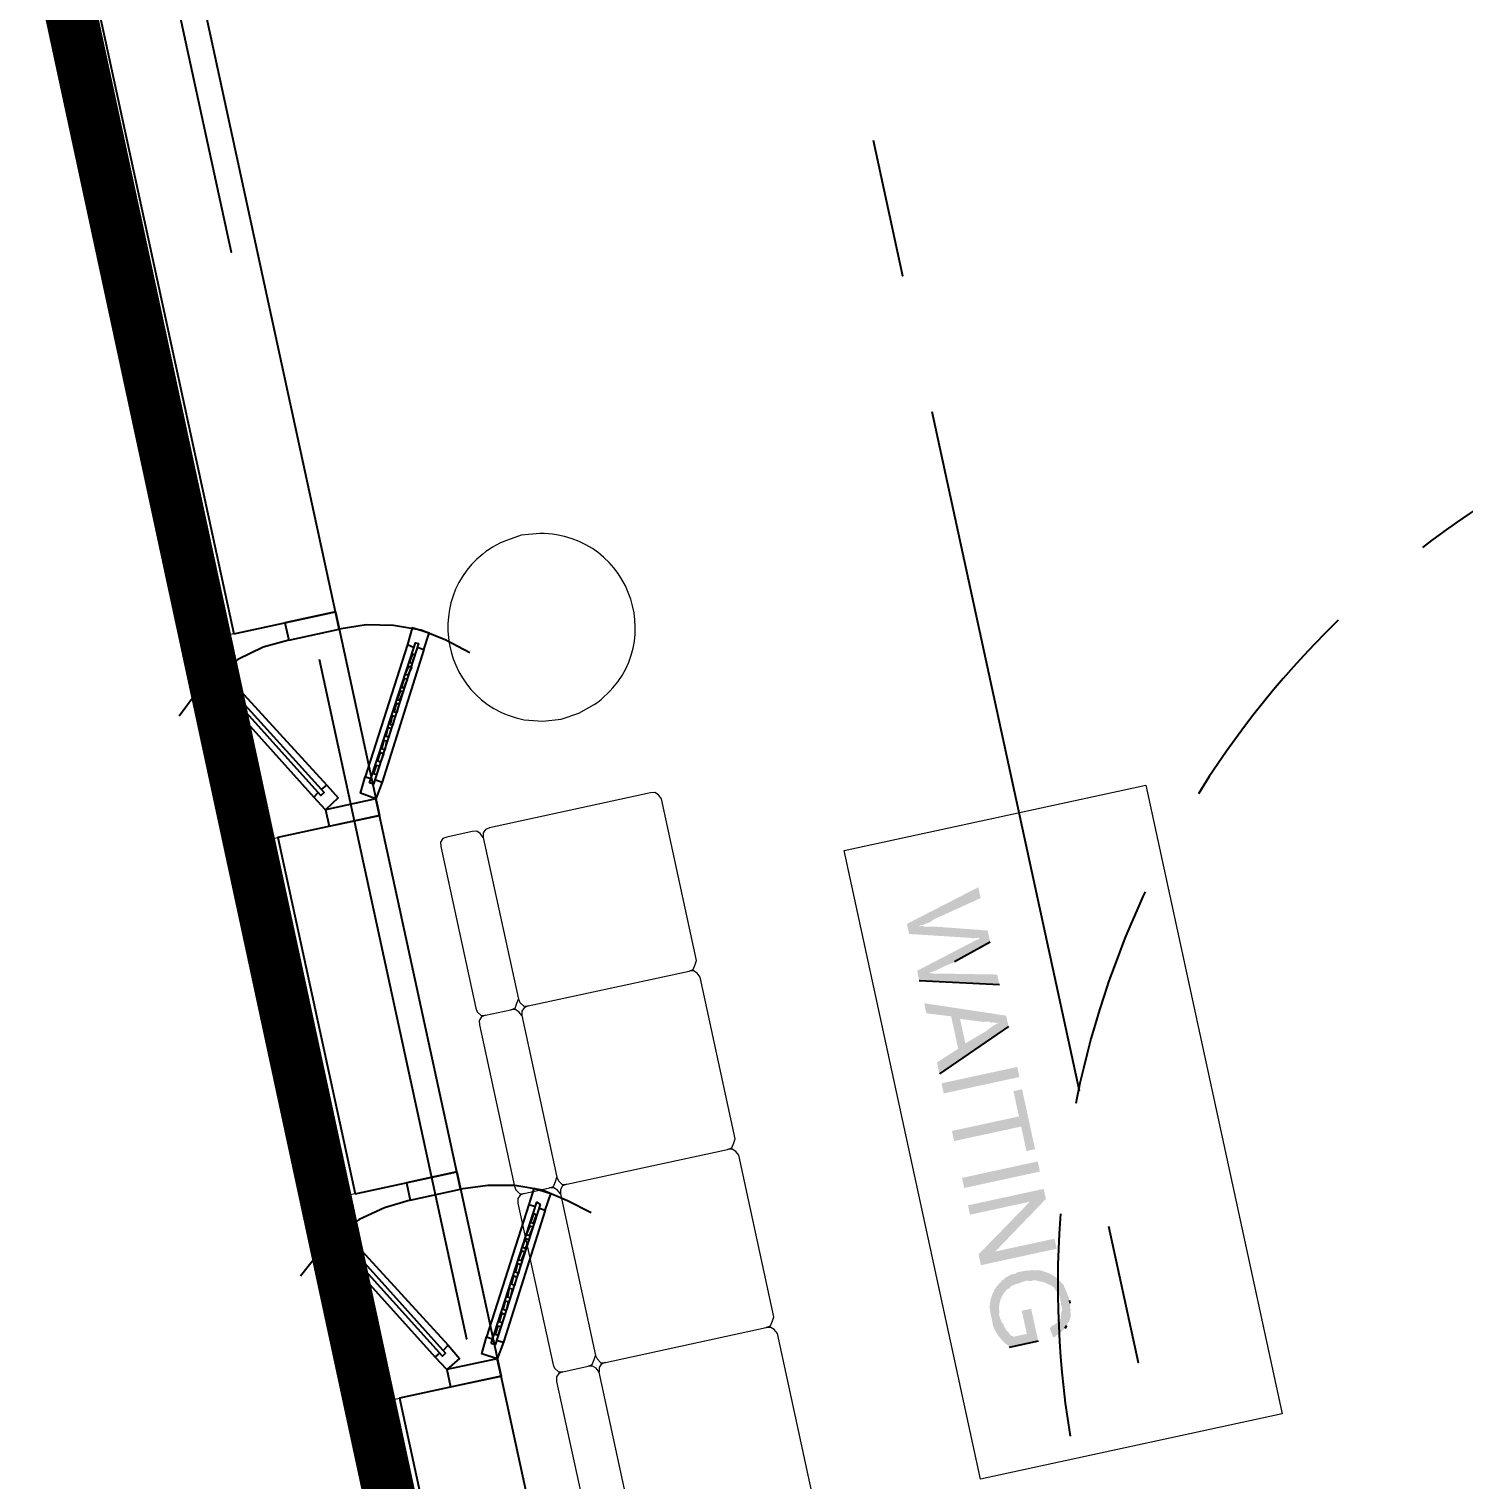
# Model space of a CAD drawing. Header units: inches. Extents: x -48022 to 80112, y -8164 to 5118.
# Drawn here: x 63777.7 to 63942.7, y 440.3 to 607.1 of the extents above; entities that cross this region are included whole.
import ezdxf
from ezdxf.xclip import XClip

# ---------------------------------------------------------------- set-up
doc = ezdxf.new("R2010")
doc.units = ezdxf.units.IN
doc.header["$LTSCALE"] = 10
doc.header["$XCLIPFRAME"] = 0
doc.header["$PDMODE"] = 32
for name, pattern in [('Amconstr', [9999, 9999, 0]), ('CENTER', [2, 1.25, -0.25, 0.25, -0.25]), ('DASHED', [0.75, 0.5, -0.25]), ('HIDDEN2', [0.1875, 0.125, -0.0625])]:
    doc.linetypes.add(name, pattern=pattern)
for name, color, linetype in [('1_DIM', 1, 'Continuous'), ('Plot Boundary', 1, 'Continuous'), ('ROAD CL', 251, 'CENTER')]:
    doc.layers.add(name, color=color, linetype=linetype)
doc.layers.add('A-HIDDEN-1', color=2, linetype='HIDDEN2', lineweight=9)
doc.styles.get("Standard").update_dxf_attribs({"font": 'sanss___.ttf'})
doc.dimstyles.new('STANDARD_WS', dxfattribs={"dimscale": 180, "dimtxt": 0.18, "dimasz": 0.0625, "dimexe": 0.1875, "dimexo": 0.0625, "dimgap": 0.09375, "dimtad": 0, "dimdec": 0, "dimzin": 3, "dimdsep": 46, "dimlunit": 4, "dimtxsty": 'Standard', "dimblk": 'DOT', "dimcen": 0.09375, "dimadec": 3, "dimazin": 0, "dimtfac": 1, "dimtdec": 0, "dimtofl": 0, "dimtmove": 1, "dimatfit": 3, "dimldrblk": 'CLOSED', "dimfxl": 0, "dimfrac": 2, "dimtolj": 1, "dimtzin": 3, "dimarcsym": 0})

# ---------------------------------------------------------------- blocks, each defined once
blk = doc.blocks.new('pdf plan')
for points in [[(458.102, 359.314), (457.854, 359.314), (458.317, 357.578), (458.433, 357.826), (458.416, 357.859), (458.416, 357.941), (458.4, 357.974), (458.4, 358.041), (458.383, 358.09), (458.383, 358.123), (458.35, 358.173)], [(459.111, 359.314), (458.846, 359.314), (458.499, 358.14), (458.499, 358.107), (458.482, 358.057), (458.482, 358.024), (458.466, 357.958), (458.433, 357.892), (458.433, 357.826), (458.317, 357.578), (458.549, 357.578), (458.929, 358.917), (458.946, 358.95), (458.946, 359), (458.962, 359.066), (458.962, 359.099)], [(459.111, 359.314), (458.962, 359.099), (458.995, 359.083), (458.995, 359.033), (459.028, 358.917), (459.392, 357.578), (459.491, 357.826), (459.491, 357.826), (459.491, 357.847), (459.49, 357.868), (459.488, 357.89), (459.485, 357.912), (459.482, 357.935), (459.478, 357.958), (459.474, 357.981), (459.469, 358.004), (459.464, 358.028), (459.459, 358.052), (459.454, 358.076), (459.448, 358.101), (459.442, 358.125), (459.437, 358.149), (459.431, 358.174), (459.425, 358.198), (459.42, 358.222), (459.415, 358.247), (459.41, 358.271), (459.405, 358.295), (459.401, 358.318), (459.398, 358.342), (459.395, 358.365), (459.392, 358.388), (459.392, 358.388), (459.376, 358.438)], [(460.087, 359.314), (459.855, 359.314), (459.591, 358.189), (459.591, 358.189), (459.589, 358.177), (459.586, 358.163), (459.584, 358.149), (459.581, 358.135), (459.578, 358.12), (459.575, 358.105), (459.572, 358.089), (459.569, 358.073), (459.565, 358.057), (459.561, 358.041), (459.557, 358.024), (459.553, 358.008), (459.549, 357.991), (459.545, 357.975), (459.54, 357.958), (459.536, 357.942), (459.531, 357.926), (459.526, 357.91), (459.52, 357.895), (459.515, 357.88), (459.509, 357.866), (459.503, 357.852), (459.498, 357.838), (459.491, 357.826), (459.491, 357.826), (459.392, 357.578), (459.624, 357.578)], [(461.046, 359.314), (460.798, 359.314), (460.136, 357.578), (460.368, 357.578), (460.55, 358.107), (461.294, 358.107), (460.649, 358.289), (460.831, 358.801), (460.831, 358.851), (460.848, 358.917), (460.881, 358.95), (460.881, 359), (460.897, 359.033), (460.914, 359.083), (460.914, 359.149)], [(461.046, 359.314), (460.914, 359.149), (460.914, 359.149), (460.914, 359.14), (460.916, 359.129), (460.918, 359.117), (460.921, 359.103), (460.925, 359.089), (460.93, 359.073), (460.935, 359.057), (460.941, 359.04), (460.947, 359.022), (460.954, 359.004), (460.96, 358.985), (460.968, 358.967), (460.975, 358.948), (460.982, 358.93), (460.99, 358.912), (460.997, 358.894), (461.004, 358.877), (461.012, 358.86), (461.018, 358.845), (461.025, 358.83), (461.031, 358.817), (461.037, 358.805), (461.042, 358.794), (461.046, 358.785), (461.046, 358.785), (461.212, 358.289), (460.649, 358.289), (461.294, 358.107), (461.493, 357.578), (461.757, 357.578)], [(461.972, 357.578), (462.204, 357.578), (462.204, 359.314), (461.972, 359.314)], [(463.858, 359.314), (462.485, 359.314), (462.485, 359.116), (463.064, 359.116), (463.064, 357.578), (463.296, 357.578), (463.296, 359.116), (463.858, 359.116)], [(464.139, 357.578), (464.371, 357.578), (464.371, 359.314), (464.139, 359.314)], [(464.999, 359.314), (464.768, 359.314), (464.768, 357.578), (464.983, 357.578), (464.983, 358.95)], [(464.999, 359.314), (464.983, 358.95), (465.892, 357.578), (465.909, 357.958)], [(466.14, 359.314), (465.909, 359.314), (465.909, 357.958), (465.892, 357.578), (466.14, 357.578)], [(467.331, 359.347), (467.249, 359.347), (467.182, 359.331), (467.149, 359.331), (467.1, 359.314), (467.05, 359.314), (467.017, 359.298), (466.967, 359.298), (466.885, 359.248), (466.868, 359.232), (466.786, 359.182), (466.786, 359.182), (466.771, 359.169), (466.757, 359.157), (466.744, 359.144), (466.73, 359.131), (466.717, 359.118), (466.705, 359.104), (466.692, 359.09), (466.68, 359.077), (466.668, 359.062), (466.657, 359.048), (466.646, 359.033), (466.635, 359.019), (466.624, 359.003), (466.613, 358.988), (466.603, 358.972), (466.593, 358.956), (466.583, 358.94), (466.574, 358.924), (466.565, 358.907), (466.555, 358.89), (466.546, 358.872), (466.538, 358.855), (466.529, 358.836), (466.521, 358.818), (466.521, 358.818), (466.521, 358.785), (466.504, 358.719), (466.488, 358.669), (466.488, 358.586), (466.471, 358.537), (466.471, 358.338), (466.488, 358.289), (466.488, 358.189), (466.504, 358.14), (466.521, 358.107), (466.521, 358.057), (466.554, 358.024), (466.57, 357.974), (466.587, 357.958), (466.62, 357.908), (466.637, 357.875), (466.736, 357.759), (466.769, 357.743), (467.348, 357.743), (467.298, 357.743), (467.249, 357.759), (467.249, 357.759), (467.224, 357.762), (467.199, 357.766), (467.175, 357.77), (467.151, 357.776), (467.127, 357.782), (467.104, 357.79), (467.081, 357.798), (467.059, 357.807), (467.037, 357.817), (467.015, 357.828), (466.994, 357.84), (466.974, 357.852), (466.954, 357.866), (466.935, 357.88), (466.916, 357.895), (466.898, 357.91), (466.881, 357.926), (466.865, 357.943), (466.849, 357.961), (466.835, 357.979), (466.821, 357.998), (466.808, 358.017), (466.796, 358.037), (466.786, 358.057), (466.786, 358.057), (466.786, 358.09), (466.769, 358.107), (466.736, 358.14), (466.736, 358.189), (466.719, 358.256), (466.719, 358.338), (466.703, 358.405), (466.703, 358.438), (466.703, 358.438), (466.701, 358.459), (466.7, 358.477), (466.699, 358.492), (466.699, 358.504), (466.7, 358.514), (466.701, 358.523), (466.702, 358.529), (466.703, 358.534), (466.705, 358.538), (466.707, 358.542), (466.709, 358.545), (466.711, 358.547), (466.713, 358.55), (466.715, 358.553), (466.717, 358.557), (466.719, 358.561), (466.72, 358.567), (466.721, 358.575), (466.722, 358.584), (466.723, 358.596), (466.723, 358.61), (466.722, 358.626), (466.721, 358.646), (466.719, 358.669), (466.719, 358.669), (466.736, 358.719), (466.769, 358.768), (466.769, 358.801), (466.786, 358.801), (466.802, 358.868), (466.819, 358.884), (466.852, 358.934), (466.885, 358.967), (466.901, 359), (466.934, 359.033), (466.967, 359.066), (467.1, 359.116), (467.149, 359.116), (467.182, 359.149), (467.331, 359.149), (467.877, 359.165), (467.861, 359.182), (467.828, 359.198), (467.778, 359.248), (467.695, 359.298), (467.679, 359.298), (467.629, 359.314), (467.579, 359.314), (467.546, 359.331), (467.48, 359.331), (467.431, 359.347), (467.397, 359.347)], [(467.877, 359.165), (467.331, 359.149), (467.497, 359.149), (467.579, 359.099), (467.646, 359.083), (467.695, 359.066), (467.712, 359.016), (467.761, 358.967), (467.761, 358.95), (467.794, 358.917), (467.794, 358.868), (467.828, 358.818), (467.844, 358.785), (468.059, 358.818), (468.059, 358.868), (468.059, 358.868), (468.053, 358.876), (468.047, 358.884), (468.041, 358.893), (468.036, 358.902), (468.03, 358.911), (468.025, 358.92), (468.019, 358.929), (468.014, 358.938), (468.009, 358.947), (468.004, 358.957), (468, 358.966), (467.995, 358.975), (467.99, 358.984), (467.986, 358.994), (467.981, 359.003), (467.977, 359.012), (467.973, 359.021), (467.968, 359.03), (467.964, 359.039), (467.96, 359.048), (467.956, 359.057), (467.952, 359.066), (467.947, 359.074), (467.943, 359.083), (467.943, 359.083), (467.927, 359.116)], [(468.076, 358.471), (467.331, 358.471), (467.331, 358.256), (467.861, 358.256), (467.861, 357.941), (467.844, 357.941), (467.828, 357.908), (467.778, 357.875), (467.728, 357.859), (467.695, 357.826), (467.629, 357.809), (467.579, 357.793), (467.546, 357.793), (467.48, 357.759), (467.431, 357.759), (467.397, 357.743), (466.769, 357.743), (466.802, 357.71), (466.852, 357.677), (466.852, 357.677), (466.872, 357.665), (466.892, 357.653), (466.912, 357.643), (466.932, 357.633), (466.952, 357.623), (466.971, 357.614), (466.99, 357.606), (467.01, 357.599), (467.029, 357.592), (467.048, 357.586), (467.068, 357.58), (467.087, 357.575), (467.107, 357.571), (467.127, 357.567), (467.147, 357.564), (467.168, 357.562), (467.189, 357.56), (467.21, 357.558), (467.232, 357.557), (467.254, 357.557), (467.276, 357.557), (467.3, 357.558), (467.323, 357.559), (467.348, 357.561), (467.348, 357.561), (467.431, 357.561), (467.431, 357.561), (467.452, 357.558), (467.474, 357.556), (467.497, 357.556), (467.522, 357.557), (467.546, 357.56), (467.572, 357.564), (467.598, 357.569), (467.624, 357.576), (467.651, 357.583), (467.677, 357.591), (467.704, 357.601), (467.73, 357.611), (467.757, 357.621), (467.782, 357.633), (467.808, 357.644), (467.832, 357.657), (467.856, 357.669), (467.879, 357.682), (467.902, 357.695), (467.923, 357.708), (467.942, 357.721), (467.961, 357.734), (467.978, 357.747), (467.993, 357.759), (467.993, 357.759), (468.026, 357.793), (468.076, 357.809)]]:
    blk.add_hatch(color=250).paths.add_polyline_path(points)
at = {"color": 250, "linetype": 'Continuous', "lineweight": -2}
for p, q in [((459.111, 359.314), (459.376, 358.438)), ((460.087, 359.314), (459.624, 357.578)), ((461.046, 359.314), (461.757, 357.578)), ((467.331, 359.347), (467.397, 359.347)), ((467.877, 359.165), (467.927, 359.116)), ((468.076, 358.471), (468.076, 357.809))]:
    blk.add_line(p, q, dxfattribs=at)
at = {"color": 250, "linetype": 'Continuous', "lineweight": 9}
for points in [[(470.821, 363.466), (470.821, 356.552), (456.415, 356.552), (456.415, 363.466)], [(458.119, 352.797), (454.414, 352.797), (454.314, 352.748), (454.248, 352.682), (454.232, 352.582), (454.232, 348.894), (454.248, 348.795), (454.314, 348.729), (454.414, 348.712), (458.119, 348.712), (458.201, 348.729), (458.301, 348.795), (458.317, 348.894), (458.317, 352.582), (458.301, 352.682), (458.201, 352.748)]]:
    blk.add_lwpolyline(points, close=True, dxfattribs=at)
at = {"color": 250, "linetype": 'Continuous', "lineweight": -2}
for points in [[(482.052, 361.729), (482.052, 346.545), (466.289, 346.545), (466.289, 344.213), (484.367, 344.213), (484.367, 361.729)], [(452.677, 346.479), (449.832, 348.15), (449.865, 348.216), (452.727, 346.562)], [(465.528, 346.479), (462.651, 348.15), (462.717, 348.216), (465.578, 346.562)], [(450.064, 348.034), (450.229, 347.918), (450.262, 347.984), (450.097, 348.084)], [(450.312, 347.885), (450.477, 347.769), (450.494, 347.836), (450.361, 347.951)], [(450.56, 347.736), (450.742, 347.621), (450.758, 347.687), (450.593, 347.802)], [(462.882, 348.034), (463.064, 347.918), (463.097, 347.984), (462.932, 348.084)], [(463.147, 347.885), (463.312, 347.769), (463.345, 347.836), (463.18, 347.951)], [(463.395, 347.736), (463.56, 347.621), (463.61, 347.687), (463.444, 347.802)], [(450.825, 347.587), (450.99, 347.472), (451.006, 347.538), (450.841, 347.654)], [(451.073, 347.439), (451.238, 347.356), (451.271, 347.422), (451.089, 347.505)], [(463.643, 347.587), (463.825, 347.472), (463.858, 347.538), (463.693, 347.654)], [(463.908, 347.439), (464.073, 347.356), (464.123, 347.422), (463.941, 347.505)], [(451.321, 347.29), (451.503, 347.207), (451.519, 347.273), (451.354, 347.356)], [(451.552, 347.141), (451.734, 347.058), (451.767, 347.124), (451.602, 347.207)], [(464.156, 347.29), (464.321, 347.207), (464.371, 347.273), (464.205, 347.356)], [(464.404, 347.141), (464.586, 347.058), (464.619, 347.124), (464.453, 347.207)], [(451.817, 346.992), (451.982, 346.909), (452.032, 346.975), (451.85, 347.058)], [(452.065, 346.86), (452.23, 346.76), (452.28, 346.827), (452.115, 346.926)], [(464.668, 346.992), (464.834, 346.909), (464.883, 346.975), (464.701, 347.058)], [(464.917, 346.86), (465.082, 346.76), (465.132, 346.827), (464.966, 346.926)], [(448.774, 344.213), (448.774, 346.545), (402.081, 346.545), (402.081, 344.213)], [(448.774, 346.545), (448.774, 345.388), (449.171, 345.388), (449.171, 346.545)], [(452.33, 346.711), (452.495, 346.612), (452.528, 346.678), (452.363, 346.777)], [(453.057, 346.545), (453.057, 345.388), (453.438, 345.388), (453.438, 346.545)], [(461.609, 344.213), (461.609, 346.545), (453.438, 346.545), (453.438, 344.213)], [(461.609, 346.545), (461.609, 345.388), (462.005, 345.388), (462.005, 346.545)], [(465.181, 346.711), (465.347, 346.612), (465.38, 346.678), (465.214, 346.777)], [(465.892, 346.545), (465.892, 345.388), (466.289, 345.388), (466.289, 346.545)], [(449.865, 343.717), (449.832, 343.8), (452.677, 345.437), (452.727, 345.355)], [(462.717, 343.717), (462.651, 343.8), (465.528, 345.437), (465.578, 345.355)]]:
    blk.add_lwpolyline(points, close=True, dxfattribs=at)
for points in [[(441, 360.555), (444.109, 360.555), (444.109, 360.555)], [(447.219, 360.555), (462.783, 360.555), (462.783, 360.555)], [(465.892, 360.555), (469.018, 360.555), (469.018, 360.555)], [(450.312, 349.291), (449.915, 348.828), (449.584, 348.332), (449.352, 347.753), (449.204, 347.157), (449.171, 346.545)], [(463.147, 349.291), (462.766, 348.828), (462.419, 348.332), (462.187, 347.753), (462.055, 347.157), (462.005, 346.545)], [(449.948, 348.183), (450.014, 348.299), (449.683, 348.497), (449.485, 348.15), (449.832, 347.968), (449.915, 348.084)], [(462.799, 348.183), (462.866, 348.299), (462.535, 348.497), (462.336, 348.15), (462.667, 347.968), (462.733, 348.084)], [(450.014, 348.299), (452.727, 346.76), (452.727, 346.76)], [(462.866, 348.299), (465.562, 346.76), (465.562, 346.76)], [(449.832, 347.968), (452.528, 346.413), (452.528, 346.413)], [(462.667, 347.968), (465.363, 346.413), (465.363, 346.413)], [(448.774, 346.545), (453.438, 346.545), (453.438, 346.545)], [(452.644, 346.628), (452.727, 346.76), (453.057, 346.545), (452.859, 346.231), (452.528, 346.413), (452.594, 346.545)], [(461.609, 346.545), (466.289, 346.545), (466.289, 346.545)], [(465.495, 346.628), (465.562, 346.76), (465.892, 346.545), (465.71, 346.231), (465.363, 346.413), (465.446, 346.545)], [(424.84, 345.967), (440.404, 345.967), (440.404, 345.967)], [(449.733, 345.967), (465.313, 345.967), (465.313, 345.967)], [(449.832, 343.965), (452.528, 345.536), (452.528, 345.536)], [(452.594, 345.404), (452.528, 345.536), (452.859, 345.718), (453.057, 345.388), (452.727, 345.189), (452.644, 345.321)], [(462.667, 343.965), (465.363, 345.536), (465.363, 345.536)], [(465.446, 345.404), (465.363, 345.536), (465.71, 345.718), (465.892, 345.388), (465.562, 345.189), (465.495, 345.321)], [(449.171, 345.388), (449.204, 344.792), (449.352, 344.18), (449.584, 343.618), (449.915, 343.089), (450.312, 342.625)], [(450.014, 343.651), (452.727, 345.189), (452.727, 345.189)], [(462.005, 345.388), (462.055, 344.792), (462.187, 344.18), (462.419, 343.618), (462.766, 343.089), (463.147, 342.625)], [(462.866, 343.651), (465.562, 345.189), (465.562, 345.189)], [(449.915, 343.849), (449.832, 343.965), (449.485, 343.767), (449.683, 343.436), (450.014, 343.651), (449.948, 343.767)], [(462.733, 343.849), (462.667, 343.965), (462.336, 343.767), (462.535, 343.436), (462.866, 343.651), (462.799, 343.767)]]:
    blk.add_lwpolyline(points, dxfattribs=at)
at = {"color": 250, "linetype": 'Continuous', "lineweight": 9}
for points in [[(462.204, 348.712), (462.287, 348.729), (462.386, 348.795), (462.402, 348.894), (462.402, 352.582), (462.386, 352.682), (462.287, 352.748), (462.204, 352.797), (458.499, 352.797), (458.4, 352.748), (458.334, 352.682), (458.317, 352.582)], [(462.402, 348.894), (462.419, 348.795), (462.485, 348.729), (462.584, 348.712), (466.289, 348.712), (466.372, 348.729), (466.471, 348.795), (466.488, 348.894), (466.488, 352.582), (466.471, 352.682), (466.372, 352.748), (466.289, 352.797), (462.584, 352.797), (462.485, 352.748), (462.419, 352.682), (462.402, 352.582)], [(470.375, 348.712), (470.474, 348.729), (470.557, 348.795), (470.573, 348.894), (470.573, 352.582), (470.557, 352.682), (470.474, 352.748), (470.375, 352.797), (466.67, 352.797), (466.57, 352.748), (466.504, 352.682), (466.488, 352.582)], [(452.197, 350.978), (452.148, 351.392), (452.032, 351.772)], [(448.029, 351.392), (447.98, 350.978), (448.029, 350.565)], [(452.032, 350.168), (452.148, 350.565), (452.197, 350.978)], [(458.317, 348.894), (458.334, 348.795), (458.4, 348.729), (458.499, 348.712), (462.204, 348.712)], [(466.488, 348.894), (466.504, 348.795), (466.57, 348.729), (466.67, 348.712), (466.57, 348.663), (466.504, 348.596), (466.488, 348.497), (466.471, 348.596), (466.372, 348.663), (466.289, 348.712)], [(454.414, 348.712), (454.314, 348.663), (454.248, 348.596), (454.232, 348.497), (454.232, 347.918), (454.248, 347.819), (454.314, 347.753), (454.414, 347.736), (458.119, 347.736), (458.201, 347.753), (458.301, 347.819), (458.317, 347.918), (458.317, 348.497)], [(458.499, 348.712), (458.4, 348.663), (458.334, 348.596), (458.317, 348.497), (458.301, 348.596), (458.201, 348.663), (458.119, 348.712)], [(458.317, 347.918), (458.334, 347.819), (458.4, 347.753), (458.499, 347.736), (462.204, 347.736), (462.287, 347.753), (462.386, 347.819), (462.402, 347.918), (462.402, 348.497)], [(462.402, 348.497), (462.386, 348.596), (462.287, 348.663), (462.204, 348.712)], [(462.584, 348.712), (462.485, 348.663), (462.419, 348.596), (462.402, 348.497)], [(462.402, 347.918), (462.419, 347.819), (462.485, 347.753), (462.584, 347.736), (466.289, 347.736), (466.372, 347.753), (466.471, 347.819), (466.488, 347.918), (466.488, 348.497)], [(466.488, 347.918), (466.504, 347.819), (466.57, 347.753), (466.67, 347.736), (470.375, 347.736), (470.474, 347.753), (470.557, 347.819), (470.573, 347.918), (470.573, 348.497), (470.557, 348.596), (470.474, 348.663), (470.375, 348.712), (466.67, 348.712)]]:
    blk.add_lwpolyline(points, dxfattribs=at)
at = {"color": 250, "linetype": 'Continuous', "lineweight": 20}
for points in [[(448.774, 344.213), (448.774, 344.031), (453.438, 344.031), (453.438, 344.213)], [(461.609, 344.213), (461.609, 344.031), (466.289, 344.031), (466.289, 344.213)]]:
    blk.add_lwpolyline(points, dxfattribs=at)
at = {"color": 250, "linetype": 'Continuous', "lineweight": 9}
for points in [[(452.032, 351.772), (451.221, 353.707), (448.476, 353.426), (448.029, 351.392)], [(448.029, 350.565), (448.459, 348.547), (451.205, 348.266), (452.032, 350.168)]]:
    blk.add_open_spline(points, degree=3, dxfattribs=at)
at = {"layer": 'A-HIDDEN-1', "color": 250, "linetype": 'DASHED', "lineweight": 25}
blk.add_arc((471.343, 379.488), 20.793, 88.0424, 269.8991, dxfattribs=at)
at = {"layer": 'Plot Boundary', "color": 5, "linetype": 'ByBlock'}
blk.add_lwpolyline([(173.816, 439.924), (484.814, 439.377), (484.645, 343.505), (173.647, 344.053)], close=True, dxfattribs=at)
blk = doc.blocks.new('_Dot')
at = {"color": 0, "linetype": 'ByBlock', "lineweight": -2}
blk.add_line((-0.5, 0), (-1, 0), dxfattribs=at)
at = {"color": 0, "linetype": 'ByBlock', "const_width": 0.5}
blk.add_lwpolyline([(-0.25, 0, 1), (0.25, 0, 1)], format="xyb", close=True, dxfattribs=at)
blk = doc.blocks.new('*D201')
at = {"layer": '1_DIM', "color": 0, "lineweight": -2, "transparency": 16777216}
blk.add_line((66319.12, -277.29), (66319.12, 641.74), dxfattribs=at)
for start, end in [(90.060638, 95.578407), (96.552079, 102.069847)]:
    blk.add_arc((66319.12, -10021.85), 10629.84, start, end, dxfattribs=at)
at = {"layer": 'Defpoints', "color": 0, "transparency": 16777216}
for p in [(63731.75, 2015.89), (65569.57, 581.53), (64150.66, 66.92), (66319.12, -288.54), (66319.12, -1080.54)]:
    blk.add_point(p, dxfattribs=at)
at = {"layer": '1_DIM', "color": 0, "lineweight": -2, "transparency": 16777216, "xscale": 11.25, "yscale": 11.25, "zscale": 11.25}
for p, rotation in [((66319.12, 607.99), 0.03031924790928877), ((64085.38, 370.64), 192.1001664814439)]:
    blk.add_blockref('_Dot', p, dxfattribs=dict(at, rotation=rotation))
at = {"layer": '1_DIM', "color": 0, "transparency": 16777216, "insert": (65195.96, 548.48), "char_height": 32.4, "attachment_point": 5, "rotation": 6.0652}
blk.add_mtext('\\A1;12.130°', dxfattribs=at)
blk = doc.blocks.new('_Closed')
at = {"color": 0, "linetype": 'ByBlock', "lineweight": -2}
for p, q in [((-1, 0.167), (0, 0)), ((-1, 0.167), (-1, -0.167)), ((0, 0), (-1, -0.167)), ((0, 0), (-1, 0))]:
    blk.add_line(p, q, dxfattribs=at)

msp = doc.modelspace()

# ---------------------------------------------------------------- linework, layer by layer
at = {"layer": 'Plot Boundary', "color": 0, "linetype": 'ByBlock', "const_width": 6}
msp.add_lwpolyline([(63982.35, 2020.65), (64317.73, 460.29), (63836.71, 356.9), (63501.33, 1917.26)], close=True, dxfattribs=at)
at = {"layer": 'ROAD CL', "color": 1, "ltscale": 5}
msp.add_lwpolyline([(68746.23, 3597.42), (67790.29, -328.87, -0.345872), (67452.17, -594.54), (67063.87, -594.54, -0.265797), (66763.9, -422.96, 0.401109), (66077.79, -228.46, -0.200782), (65810.22, -252.71, 0.02301), (64627.8, 61.7, 0.126482), (55518, -265.08)], format="xyb", dxfattribs=at)

# ---------------------------------------------------------------- block references
at = {"linetype": 'Amconstr', "lineweight": 25}
ref = msp.add_blockref('pdf plan', (61586.99, 2414.1), dxfattribs=dict(at, xscale=5.131858713091743, yscale=5.131858713091743, zscale=5.131858713091743, rotation=282.2313422511228))
XClip(ref).set_block_clipping_path([(164.4791717222, 449.2939431408), (576.659918646, 448.5683895352), (739.282937211, 285.3718372324), (658.1213050436, 204.4954374036), (528.9983881636, 334.0737409183), (235.5965602188, 334.5902103453), (235.5625337246, 315.2600524106), (164.2434555072, 315.3855939715)])

# ---------------------------------------------------------------- dimensions: what is measured, and where the dimension line sits
at = {"layer": '1_DIM'}
dim = msp.add_angular_dim_2l(base=(65569.5702, 581.5268), line1=((64150.6587, 66.9208), (63731.7517, 2015.8874)), line2=((66319.12, -1080.5431), (66319.12, -288.5431)), dimstyle='STANDARD_WS', dxfattribs=at)
dim.commit()
dim.dimension.update_dxf_attribs({"geometry": '*D201', "text_midpoint": (65195.9619, 548.4831)})

doc.saveas('drawing.dxf')
